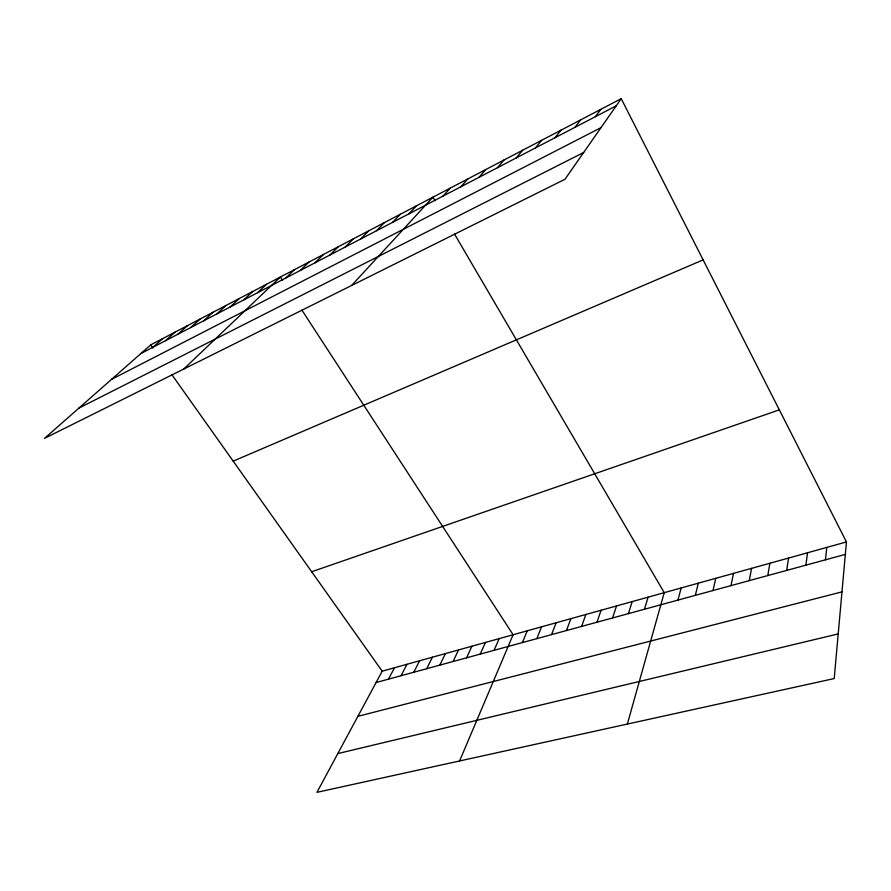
<?xml version="1.0" encoding="UTF-8"?>
<svg xmlns="http://www.w3.org/2000/svg" width="891" height="891" viewBox="0 0 891 891"><rect width="100%" height="100%" fill="white"/><g stroke="black" fill="none" stroke-linecap="round" stroke-linejoin="round"><path stroke-width="1.34" d="M846.45 541.94L834.21 678.563L316.951 792.333L382.194 671.19L846.45 541.94L621.216 98.667L150.724 344.873L44.55 438.35L564.983 179.258L621.216 98.667M825.445 559.826L826.826 547.408M805.898 565.161L807.536 552.776M786.675 570.407L788.568 558.056M767.786 575.564L769.913 563.246M749.22 580.642L751.57 568.358M730.954 585.632L733.527 573.381M712.989 590.533L715.785 578.315M695.325 595.355L698.321 583.182M677.94 600.111L681.147 587.96M627.353 724.06L664.24 592.671L454.555 234.121M644.505 609.232L648.08 597.17M628.422 613.632L632.176 601.592M612.574 617.953L616.505 605.958M596.981 622.219L601.069 610.257M581.611 626.418L585.866 614.489M566.476 630.55L570.886 618.655M551.574 634.615L556.129 622.764M536.872 638.624L541.583 626.818M522.404 642.578L527.238 630.806M459.589 760.959L513.116 634.737L301.904 310.124M494.071 650.319L499.183 638.624M480.216 654.105L485.45 642.444M466.55 657.836L471.907 646.209M453.074 661.512L458.553 649.929M439.798 665.143L445.389 653.593M426.7 668.718L432.402 657.213M413.78 672.248L419.594 660.777M401.039 675.723L406.964 664.296M388.476 679.154L394.49 667.76M595.411 116.676L600.701 109.404M575.04 127.302L580.598 119.917M555.06 137.704L560.885 130.231M535.48 147.906L541.55 140.355M516.279 157.919L522.594 150.278M497.445 167.731L503.983 160.012M478.968 177.354L485.729 169.568M460.847 186.798L467.808 178.946M443.05 196.076L450.222 188.146M351.566 285.51L432.948 197.178L434.986 200.664M408.958 213.84L416.487 205.799M392.608 222.36L400.315 214.263M376.548 230.724L384.422 222.583M360.766 238.955L368.796 230.758M345.251 247.03L353.437 238.799M330.004 254.982L338.335 246.696M315.013 262.789L323.478 254.47M300.278 270.474L308.876 262.11M285.777 278.025L294.509 269.628M183.713 369.063L280.375 277.023L282.536 280.353M257.499 292.76L266.465 284.307M243.711 299.944L252.788 291.457M230.134 307.016L239.323 298.507M216.78 313.977L226.069 305.446M203.627 320.827L213.016 312.273M190.696 327.565L200.174 318.989M177.955 334.203L187.522 325.616M165.414 340.741L175.07 332.131M153.063 347.178L162.808 338.547M140.901 353.515L616.204 105.84M111.531 379.377L600.991 127.647M78.865 408.134L583.661 152.484M233.197 461.148L703.133 259.882M311.661 571.755L779.335 409.86M376.08 682.539L845.336 554.391M357.881 716.331L841.973 591.869M337.823 753.574L838.208 633.924M150.724 344.873L153.007 348.091M171.974 374.821L382.194 671.19"/></g></svg>
